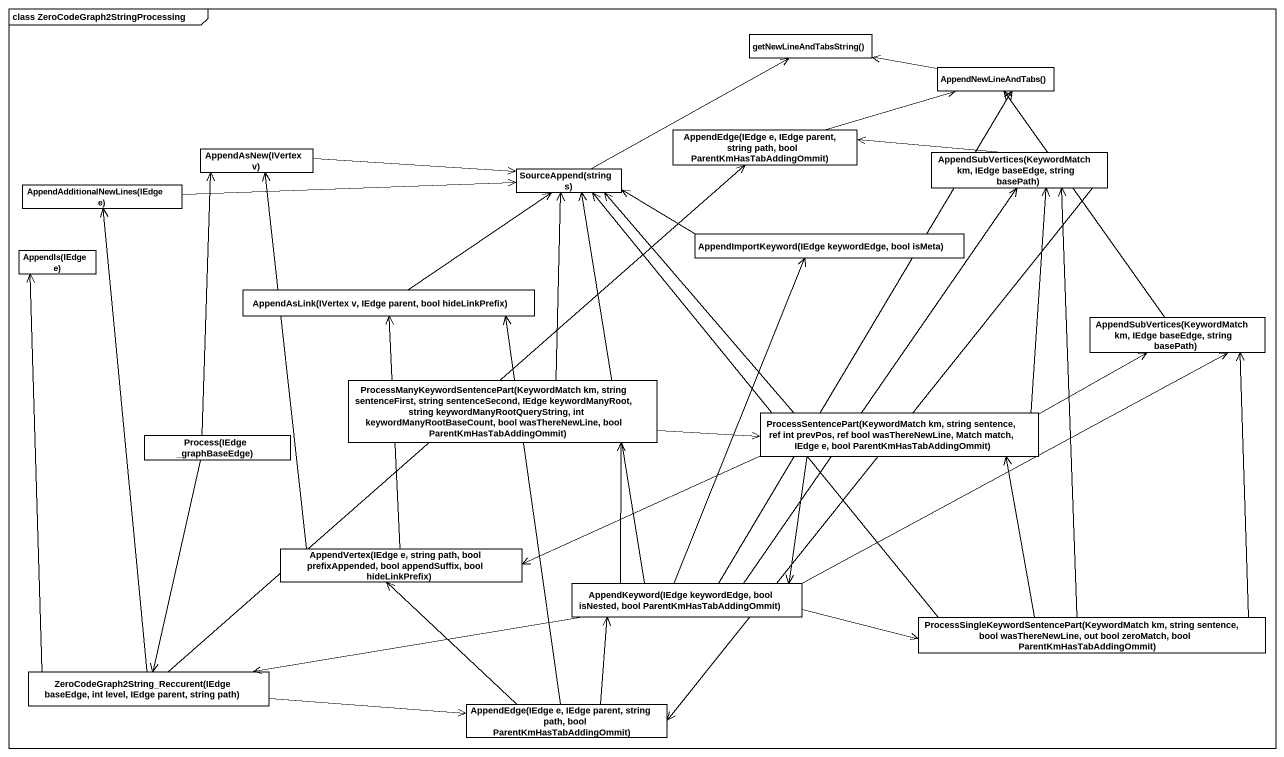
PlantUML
@startuml
mainframe class ZeroCodeGraph2StringProcessing
hide circle
hide empty members
class "getNewLineAndTabsString()" as getNewLineAndTabsString #FFFFFF
class "AppendNewLineAndTabs()" as AppendNewLineAndTabs #FFFFFF
class "AppendAsNew(IVertex v)" as AppendAsNew_IVertex_v #FFFFFF
class "AppendEdge(IEdge e, IEdge parent, string path, bool ParentKmHasTabAddingOmmit)" as AppendEdge_IEdge_e_IEdge #FFFFFF
class "AppendSubVertices(KeywordMatch km, IEdge baseEdge, string basePath)" as AppendSubVertices #FFFFFF
class "AppendAdditionalNewLines(IEdge e)" as AppendAdditionalNewLines #FFFFFF
class "SourceAppend(string s)" as SourceAppend_string_s #FFFFFF
class "AppendIs(IEdge e)" as AppendIs_IEdge_e #FFFFFF
class "AppendImportKeyword(IEdge keywordEdge, bool isMeta)" as AppendImportKeyword_IEdge #FFFFFF
class "AppendAsLink(IVertex v, IEdge parent, bool hideLinkPrefix)" as AppendAsLink_IVertex_v #FFFFFF
class "AppendSubVertices(KeywordMatch km, IEdge baseEdge, string basePath)" as AppendSubVertices_2 #FFFFFF
class "ProcessManyKeywordSentencePart(KeywordMatch km, string sentenceFirst, string sentenceSecond, IEdge keywordManyRoot, string keywordManyRootQueryString, int keywordManyRootBaseCount, bool wasThereNewLine, bool ParentKmHasTabAddingOmmit)" as ProcessManyKeywordSentencePa #FFFFFF
class "ProcessSentencePart(KeywordMatch km, string sentence, ref int prevPos, ref bool wasThereNewLine, Match match, IEdge e, bool ParentKmHasTabAddingOmmit)" as ProcessSentencePart #FFFFFF
class "Process(IEdge _graphBaseEdge)" as Process_IEdge_graphBaseEdge #FFFFFF
class "AppendVertex(IEdge e, string path, bool prefixAppended, bool appendSuffix, bool hideLinkPrefix)" as AppendVertex_IEdge_e_string #FFFFFF
class "AppendKeyword(IEdge keywordEdge, bool isNested, bool ParentKmHasTabAddingOmmit)" as AppendKeyword_IEdge #FFFFFF
class "ProcessSingleKeywordSentencePart(KeywordMatch km, string sentence, bool wasThereNewLine, out bool zeroMatch, bool ParentKmHasTabAddingOmmit)" as ProcessSingleKeywordSentence #FFFFFF
class "ZeroCodeGraph2String_Reccurent(IEdge baseEdge, int level, IEdge parent, string path)" as ZeroCodeGraph2String #FFFFFF
class "AppendEdge(IEdge e, IEdge parent, string path, bool ParentKmHasTabAddingOmmit)" as AppendEdge_IEdge_e_IEdge_2 #FFFFFF
AppendNewLineAndTabs -left-> getNewLineAndTabsString
AppendAsNew_IVertex_v -right-> SourceAppend_string_s
AppendEdge_IEdge_e_IEdge -right-> AppendNewLineAndTabs
AppendSubVertices -left-> AppendEdge_IEdge_e_IEdge
AppendSubVertices --> AppendEdge_IEdge_e_IEdge_2
AppendAdditionalNewLines -right-> SourceAppend_string_s
SourceAppend_string_s -right-> getNewLineAndTabsString
AppendImportKeyword_IEdge -left-> SourceAppend_string_s
AppendAsLink_IVertex_v -up-> SourceAppend_string_s
AppendSubVertices_2 -up-> AppendNewLineAndTabs
ProcessManyKeywordSentencePa -up-> SourceAppend_string_s
ProcessManyKeywordSentencePa -right-> ProcessSentencePart
ProcessSentencePart -up-> AppendSubVertices
ProcessSentencePart -up-> SourceAppend_string_s
ProcessSentencePart -right-> AppendSubVertices_2
ProcessSentencePart -left-> AppendVertex_IEdge_e_string
ProcessSentencePart --> AppendKeyword_IEdge
Process_IEdge_graphBaseEdge -up-> AppendAsNew_IVertex_v
Process_IEdge_graphBaseEdge --> ZeroCodeGraph2String
AppendVertex_IEdge_e_string -up-> AppendAsNew_IVertex_v
AppendVertex_IEdge_e_string -up-> AppendAsLink_IVertex_v
AppendKeyword_IEdge -up-> AppendNewLineAndTabs
AppendKeyword_IEdge -up-> AppendSubVertices
AppendKeyword_IEdge -up-> SourceAppend_string_s
AppendKeyword_IEdge -up-> AppendImportKeyword_IEdge
AppendKeyword_IEdge -right-> AppendSubVertices_2
AppendKeyword_IEdge -up-> ProcessManyKeywordSentencePa
AppendKeyword_IEdge -right-> ProcessSingleKeywordSentence
AppendKeyword_IEdge -left-> ZeroCodeGraph2String
ProcessSingleKeywordSentence -up-> AppendSubVertices
ProcessSingleKeywordSentence -up-> SourceAppend_string_s
ProcessSingleKeywordSentence -up-> AppendSubVertices_2
ProcessSingleKeywordSentence -up-> ProcessSentencePart
ZeroCodeGraph2String -up-> AppendEdge_IEdge_e_IEdge
ZeroCodeGraph2String -up-> AppendAdditionalNewLines
ZeroCodeGraph2String -up-> AppendIs_IEdge_e
ZeroCodeGraph2String -right-> AppendEdge_IEdge_e_IEdge_2
AppendEdge_IEdge_e_IEdge_2 -up-> AppendAsLink_IVertex_v
AppendEdge_IEdge_e_IEdge_2 -up-> AppendVertex_IEdge_e_string
AppendEdge_IEdge_e_IEdge_2 -up-> AppendKeyword_IEdge
@enduml
